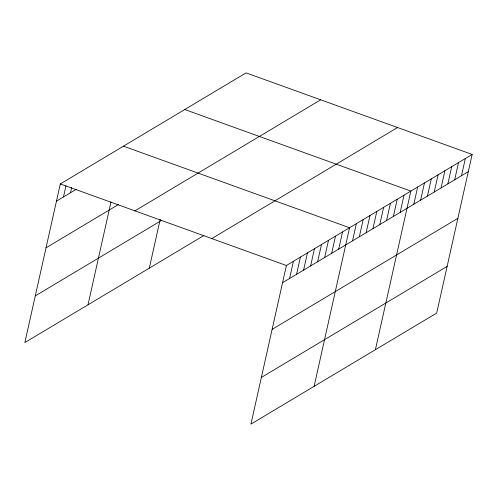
<?xml version="1.0" encoding="UTF-8"?>
<svg xmlns="http://www.w3.org/2000/svg" width="497" height="497" viewBox="0 0 497 497"><rect width="100%" height="100%" fill="white"/><g stroke="black" fill="none" stroke-linecap="round" stroke-linejoin="round"><path stroke-width="0.75" d="M472.15 154.443L286.396 265.497L250.935 424.115L436.695 313.06L472.15 154.443L246.065 72.885L60.305 183.94L24.85 342.557L203.795 235.578M63.473 196.961L65.983 185.729M70.493 192.761L71.661 187.524M88.006 304.798L111.005 201.912M149.305 268.15L160.227 219.301M289.565 278.513L293.41 261.298M296.579 274.319L300.43 257.104M303.599 270.126L307.444 252.911M310.613 265.926L314.464 248.711M317.633 261.733L321.478 244.518M324.653 257.539L328.498 240.324M331.667 253.34L335.518 236.125M338.687 249.146L342.532 231.931M314.098 386.355L349.553 227.738L123.461 146.18M352.516 240.877L356.361 223.662M359.325 236.808L363.17 219.593M366.134 232.739L369.985 215.524M372.949 228.663L376.794 211.449M379.758 224.594L383.603 207.379M386.567 220.519L390.418 203.304M393.382 216.45L397.227 199.235M400.191 212.374L404.036 195.159M375.397 349.708L410.851 191.09L184.76 109.533M413.815 204.23L417.66 187.021M420.624 200.161L424.475 182.946M427.439 196.091L431.284 178.877M434.248 192.016L438.093 174.801M441.056 187.947L444.908 170.732M447.872 183.871L451.717 166.657M454.68 179.802L458.526 162.587M461.489 175.727L465.341 158.518M56.459 201.155L76.234 189.332M46.028 247.817L118.472 204.509M134.917 210.852L320.671 99.804M35.281 295.895L161.593 220.376M211.784 238.579L397.538 127.53M282.544 282.706L468.304 171.658M272.114 329.374L457.874 218.32M261.366 377.447L447.126 266.398M60.305 183.94L286.396 265.497"/></g></svg>
